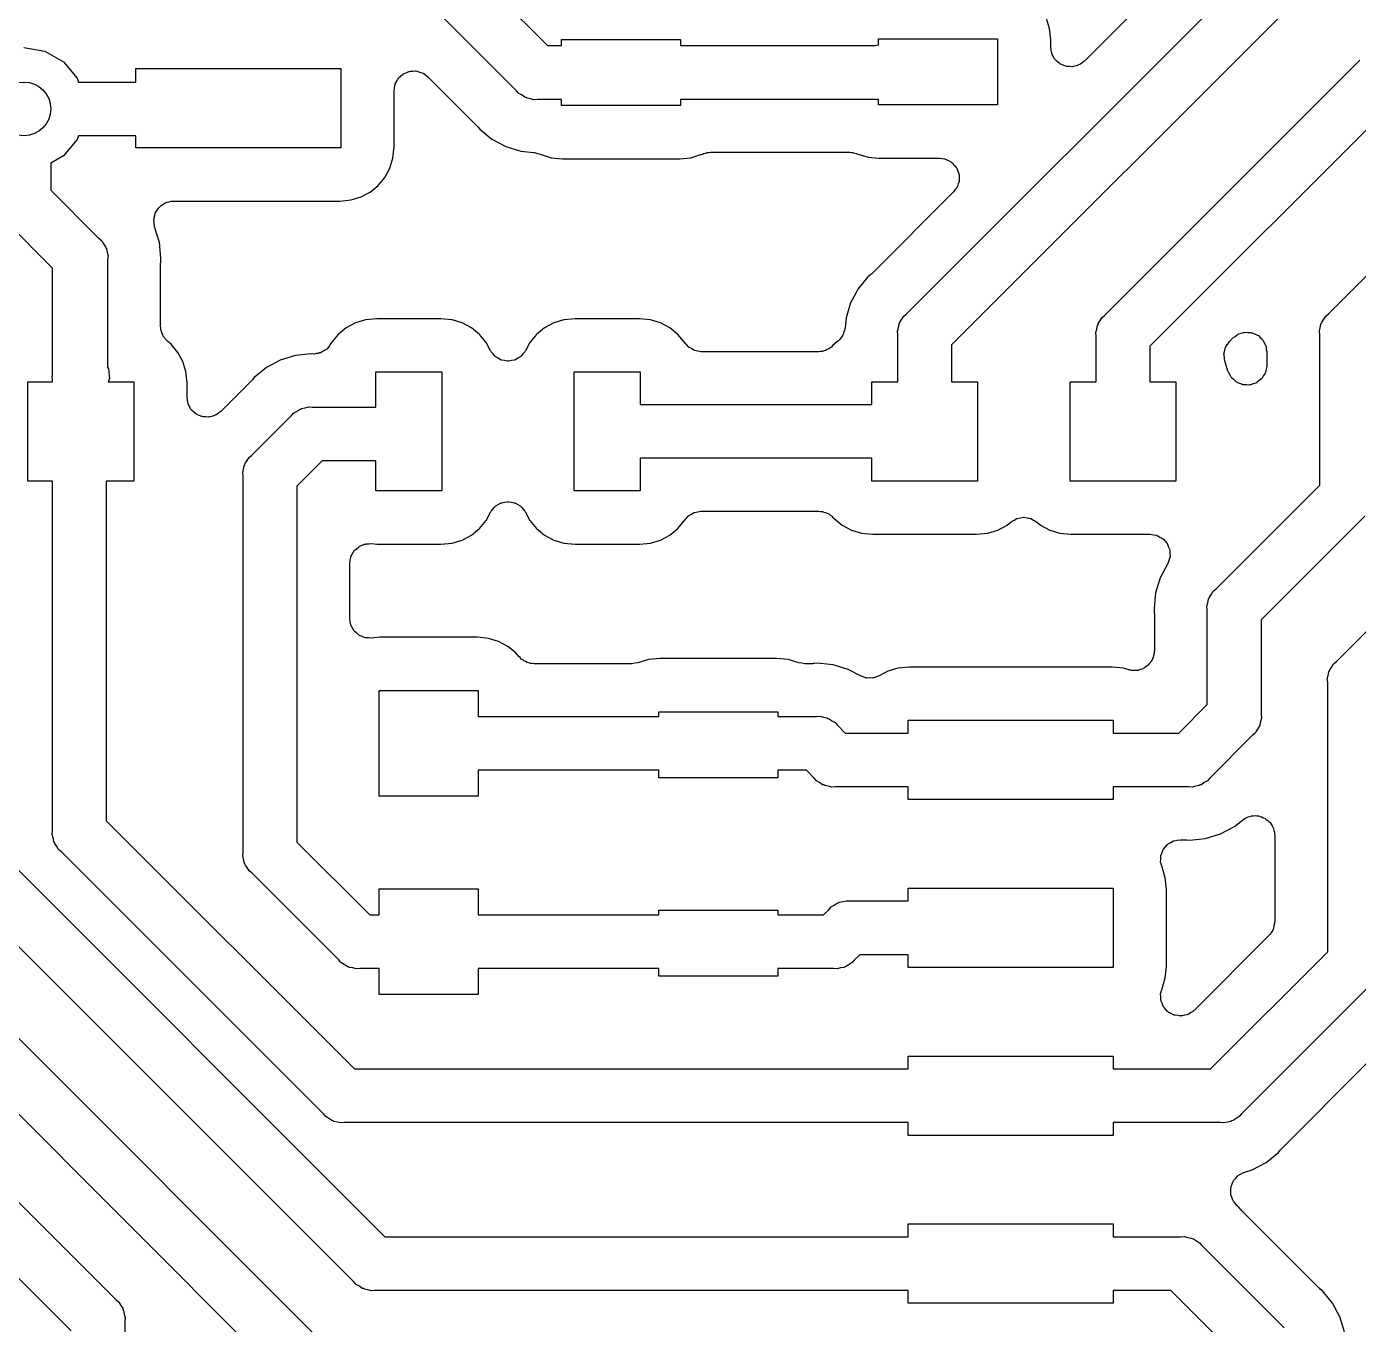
# Model space of a CAD drawing. Extents: x 91 to 190.2, y -113.9 to -59.9.
# Drawn here: x 156.93 to 167, y -91.89 to -82.08 of the extents above; entities that cross this region are included whole.
import ezdxf

# ---------------------------------------------------------------- set-up
doc = ezdxf.new("R2010")
doc.units = 0
doc.header["$MEASUREMENT"] = 0
doc.layers.add('BLACK', color=7, linetype='CONTINUOUS')

msp = doc.modelspace()

# ---------------------------------------------------------------- linework, layer by layer
at = {"layer": 'BLACK', "linetype": 'CONTINUOUS'}
for p, q in [((166.357, -80.9096), (164.929, -82.3382)), ((163.583, -84.25), (166.66, -81.1726)), ((159.935, -81.2876), (160.869, -82.2218)), ((166.894, -81.5132), (163.923, -84.4842)), ((160.635, -82.5624), (159.701, -81.6282)), ((164.664, -82.0916), (164.641, -82.0162)), ((164.673, -82.1774), (164.664, -82.0916)), ((156.91, -82.2357), (157.069, -82.2637)), ((160.869, -82.2218), (160.975, -82.2218)), ((160.975, -82.2218), (160.975, -82.175)), ((160.975, -82.175), (161.875, -82.175)), ((161.875, -82.175), (161.875, -82.2218)), ((161.875, -82.2218), (163.345, -82.2218)), ((163.345, -82.2218), (163.37, -82.215)), ((163.37, -82.215), (163.37, -82.17)), ((163.37, -82.17), (164.27, -82.17)), ((164.27, -82.17), (164.27, -82.67)), ((164.673, -82.2322), (164.673, -82.1774)), ((164.676, -82.2515), (164.673, -82.2322)), ((164.678, -82.271), (164.676, -82.2515)), ((157.069, -82.2637), (157.208, -82.3444)), ((157.208, -82.3444), (157.312, -82.4679)), ((164.681, -82.277), (164.678, -82.271)), ((164.682, -82.2835), (164.681, -82.277)), ((164.692, -82.3004), (164.682, -82.2835)), ((164.7, -82.3182), (164.692, -82.3004)), ((164.704, -82.3229), (164.7, -82.3182)), ((164.708, -82.3286), (164.704, -82.3229)), ((164.723, -82.3412), (164.708, -82.3286)), ((164.737, -82.355), (164.723, -82.3412)), ((164.743, -82.3578), (164.737, -82.355)), ((164.748, -82.3621), (164.743, -82.3578)), ((164.913, -82.3495), (164.898, -82.3621)), ((164.929, -82.3382), (164.913, -82.3495)), ((165.083, -84.26), (167.01, -82.3326)), ((157.755, -82.4968), (157.755, -82.395)), ((157.755, -82.395), (159.305, -82.395)), ((159.305, -82.395), (159.305, -82.995)), ((159.743, -82.4664), (159.758, -82.4538)), ((159.758, -82.4538), (159.772, -82.44)), ((159.772, -82.44), (159.778, -82.4372)), ((159.778, -82.4372), (159.783, -82.4329)), ((159.783, -82.4329), (159.801, -82.4262)), ((159.801, -82.4262), (159.819, -82.418)), ((159.819, -82.418), (159.825, -82.4174)), ((159.825, -82.4174), (159.832, -82.4151)), ((159.832, -82.4151), (159.851, -82.4151)), ((159.851, -82.4151), (159.871, -82.4134)), ((159.871, -82.4134), (159.877, -82.4151)), ((159.877, -82.4151), (159.884, -82.4151)), ((159.884, -82.4151), (159.902, -82.4218)), ((159.902, -82.4218), (159.921, -82.4269)), ((159.921, -82.4269), (159.926, -82.4307)), ((159.926, -82.4307), (159.933, -82.4329)), ((159.933, -82.4329), (159.948, -82.4455)), ((159.948, -82.4455), (159.964, -82.4568)), ((159.964, -82.4568), (160.332, -82.8254)), ((164.766, -82.3688), (164.748, -82.3621)), ((164.784, -82.377), (164.766, -82.3688)), ((164.79, -82.3776), (164.784, -82.377)), ((164.797, -82.3799), (164.79, -82.3776)), ((164.816, -82.3799), (164.797, -82.3799)), ((164.836, -82.3816), (164.816, -82.3799)), ((164.842, -82.3799), (164.836, -82.3816)), ((164.849, -82.3799), (164.842, -82.3799)), ((164.867, -82.3732), (164.849, -82.3799)), ((164.886, -82.3681), (164.867, -82.3732)), ((164.891, -82.3643), (164.886, -82.3681)), ((164.898, -82.3621), (164.891, -82.3643)), ((157.312, -82.4679), (157.323, -82.4968)), ((157.323, -82.4968), (157.755, -82.4968)), ((159.708, -82.5628), (159.711, -82.5435)), ((159.711, -82.5435), (159.713, -82.524)), ((159.713, -82.524), (159.716, -82.518)), ((159.716, -82.518), (159.717, -82.5115)), ((159.717, -82.5115), (159.727, -82.4946)), ((159.727, -82.4946), (159.735, -82.4768)), ((159.735, -82.4768), (159.739, -82.4721)), ((159.739, -82.4721), (159.743, -82.4664)), ((159.708, -82.9876), (159.708, -82.5628)), ((160.652, -82.5831), (160.635, -82.5624)), ((160.676, -82.5965), (160.652, -82.5831)), ((160.698, -82.612), (160.676, -82.5965)), ((160.707, -82.6144), (160.698, -82.612)), ((160.714, -82.6189), (160.707, -82.6144)), ((160.741, -82.6236), (160.714, -82.6189)), ((160.767, -82.6305), (160.741, -82.6236)), ((160.794, -82.6282), (160.767, -82.6305)), ((160.975, -82.6282), (160.794, -82.6282)), ((160.975, -82.675), (160.975, -82.6282)), ((163.37, -82.6282), (161.875, -82.6282)), ((161.875, -82.6282), (161.875, -82.675)), ((163.37, -82.67), (163.37, -82.6282)), ((161.875, -82.675), (160.975, -82.675)), ((164.27, -82.67), (163.37, -82.67)), ((167.244, -82.6732), (165.423, -84.4942)), ((160.332, -82.8254), (160.337, -82.8314)), ((160.337, -82.8314), (160.342, -82.8363)), ((160.342, -82.8363), (160.356, -82.8536)), ((160.356, -82.8536), (160.448, -82.929)), ((157.312, -82.9321), (157.208, -83.0556)), ((157.323, -82.9032), (157.312, -82.9321)), ((157.755, -82.9032), (157.323, -82.9032)), ((157.755, -82.995), (157.755, -82.9032)), ((160.448, -82.929), (160.553, -82.985)), ((157.208, -83.0556), (157.113, -83.1106)), ((159.305, -82.995), (157.755, -82.995)), ((159.699, -83.0734), (159.708, -82.9876)), ((160.553, -82.985), (160.667, -83.0195)), ((160.667, -83.0195), (160.765, -83.0291)), ((160.765, -83.0291), (160.768, -83.03)), ((160.768, -83.03), (160.771, -83.0299)), ((160.771, -83.0299), (160.793, -83.037)), ((160.793, -83.037), (160.815, -83.0432)), ((160.815, -83.0432), (160.818, -83.0451)), ((160.818, -83.0451), (160.821, -83.0461)), ((160.821, -83.0461), (160.821, -83.0463)), ((160.821, -83.0463), (160.897, -83.0692)), ((161.953, -83.0692), (162.029, -83.0463)), ((162.029, -83.0463), (162.03, -83.0459)), ((162.03, -83.0459), (162.04, -83.0426)), ((162.04, -83.0426), (162.049, -83.0372)), ((162.049, -83.0372), (162.064, -83.0345)), ((162.064, -83.0345), (162.079, -83.0297)), ((162.079, -83.0297), (162.09, -83.0301)), ((162.09, -83.0301), (162.1, -83.0282)), ((162.1, -83.0282), (163.154, -83.0282)), ((163.154, -83.0282), (163.165, -83.0301)), ((163.165, -83.0301), (163.175, -83.0297)), ((163.175, -83.0297), (163.19, -83.0345)), ((163.19, -83.0345), (163.205, -83.0372)), ((163.205, -83.0372), (163.208, -83.0389)), ((163.208, -83.0389), (163.292, -83.0642)), ((163.292, -83.0642), (163.377, -83.0727)), ((157.113, -83.1106), (157.113, -83.3158)), ((159.639, -83.2183), (159.676, -83.1488)), ((159.676, -83.1488), (159.699, -83.0734)), ((160.897, -83.0692), (160.982, -83.0777)), ((160.982, -83.0777), (161.868, -83.0777)), ((161.868, -83.0777), (161.953, -83.0692)), ((163.377, -83.0727), (163.832, -83.0727)), ((163.832, -83.0727), (163.851, -83.0761)), ((163.851, -83.0761), (163.871, -83.0778)), ((163.871, -83.0778), (163.877, -83.0806)), ((163.877, -83.0806), (163.883, -83.0817)), ((163.883, -83.0817), (163.9, -83.0915)), ((163.9, -83.0915), (163.918, -83.0998)), ((163.918, -83.0998), (163.923, -83.1045)), ((163.923, -83.1045), (163.929, -83.1078)), ((163.929, -83.1078), (163.941, -83.1228)), ((163.941, -83.1228), (163.955, -83.1366)), ((163.955, -83.1366), (163.958, -83.1426)), ((163.958, -83.1426), (163.962, -83.1477)), ((163.962, -83.1477), (163.969, -83.1661)), ((159.589, -83.2792), (159.639, -83.2183)), ((163.969, -83.1661), (163.977, -83.1838)), ((163.98, -83.2487), (163.973, -83.2671)), ((163.977, -83.1838), (163.978, -83.1904)), ((163.978, -83.1904), (163.98, -83.1966)), ((163.98, -83.1966), (163.98, -83.2162)), ((163.98, -83.2162), (163.982, -83.2357)), ((163.982, -83.2357), (163.98, -83.2421)), ((163.98, -83.2421), (163.98, -83.2487)), ((157.113, -83.3158), (157.467, -83.67)), ((159.383, -83.3892), (159.459, -83.3663)), ((159.459, -83.3663), (159.528, -83.3292)), ((159.528, -83.3292), (159.589, -83.2792)), ((163.938, -83.3287), (163.32, -83.9473)), ((163.949, -83.3127), (163.938, -83.3287)), ((163.962, -83.2977), (163.949, -83.3127)), ((163.964, -83.2915), (163.962, -83.2977)), ((163.968, -83.2861), (163.964, -83.2915)), ((163.973, -83.2671), (163.968, -83.2861)), ((157.912, -83.4727), (157.923, -83.4595)), ((157.923, -83.4595), (157.932, -83.4451)), ((157.932, -83.4451), (157.939, -83.4397)), ((157.939, -83.4397), (157.945, -83.4328)), ((157.945, -83.4328), (157.96, -83.4242)), ((157.96, -83.4242), (157.974, -83.4139)), ((157.974, -83.4139), (157.982, -83.4112)), ((157.982, -83.4112), (157.99, -83.4067)), ((157.99, -83.4067), (158.007, -83.4037)), ((158.007, -83.4037), (158.023, -83.3987)), ((158.023, -83.3987), (158.033, -83.3992)), ((158.033, -83.3992), (158.041, -83.3977)), ((158.041, -83.3977), (159.298, -83.3977)), ((159.298, -83.3977), (159.383, -83.3892)), ((157.127, -83.9042), (156.773, -83.55)), ((157.892, -83.5395), (157.894, -83.5307)), ((157.894, -83.5565), (157.892, -83.5395)), ((157.894, -83.5216), (157.9, -83.5055)), ((157.894, -83.5307), (157.894, -83.5216)), ((157.894, -83.5737), (157.894, -83.5565)), ((157.9, -83.5055), (157.903, -83.4887)), ((157.903, -83.4887), (157.908, -83.4812)), ((157.908, -83.4812), (157.912, -83.4727)), ((157.897, -83.5822), (157.894, -83.5737)), ((157.898, -83.5912), (157.897, -83.5822)), ((157.934, -83.7117), (157.898, -83.5912)), ((166.773, -84.25), (167.39, -83.6326)), ((157.467, -83.67), (157.488, -83.6874)), ((157.488, -83.6874), (157.49, -83.6905)), ((157.49, -83.6905), (157.498, -83.6974)), ((157.498, -83.6974), (157.512, -83.7207)), ((157.512, -83.7207), (157.527, -83.7428)), ((157.527, -83.7428), (157.529, -83.7516)), ((157.529, -83.7516), (157.534, -83.7594)), ((157.534, -83.7594), (157.539, -83.786)), ((157.946, -83.83), (157.934, -83.7117)), ((157.539, -83.786), (157.546, -83.812)), ((157.546, -83.812), (157.543, -83.8389)), ((157.543, -83.8389), (157.543, -84.6535)), ((157.943, -83.867), (157.944, -83.8597)), ((157.943, -84.3434), (157.943, -83.867)), ((157.944, -83.8523), (157.946, -83.83)), ((157.944, -83.8597), (157.944, -83.8523)), ((157.127, -84.7133), (157.127, -83.9042)), ((163.309, -83.9572), (163.291, -83.9714)), ((163.314, -83.9516), (163.309, -83.9572)), ((163.32, -83.9473), (163.314, -83.9516)), ((163.216, -84.0633), (163.2, -84.093)), ((163.291, -83.9714), (163.216, -84.0633)), ((163.16, -84.168), (163.126, -84.2817)), ((163.2, -84.093), (163.16, -84.168)), ((163.548, -84.2907), (163.562, -84.2674)), ((163.562, -84.2674), (163.583, -84.25)), ((165.062, -84.2774), (165.083, -84.26)), ((166.738, -84.2907), (166.752, -84.2674)), ((166.752, -84.2674), (166.773, -84.25)), ((157.946, -84.3571), (157.943, -84.3434)), ((157.946, -84.371), (157.946, -84.3571)), ((157.95, -84.3825), (157.946, -84.371)), ((159.347, -84.3558), (159.286, -84.4058)), ((159.416, -84.3187), (159.347, -84.3558)), ((159.492, -84.2958), (159.416, -84.3187)), ((159.577, -84.2873), (159.492, -84.2958)), ((160.063, -84.2873), (159.577, -84.2873)), ((160.148, -84.2958), (160.063, -84.2873)), ((160.224, -84.3187), (160.148, -84.2958)), ((160.293, -84.3558), (160.224, -84.3187)), ((160.354, -84.4058), (160.293, -84.3558)), ((160.847, -84.3558), (160.786, -84.4058)), ((160.916, -84.3187), (160.847, -84.3558)), ((160.992, -84.2958), (160.916, -84.3187)), ((161.077, -84.2873), (160.992, -84.2958)), ((161.563, -84.2873), (161.077, -84.2873)), ((161.648, -84.2958), (161.563, -84.2873)), ((161.724, -84.3187), (161.648, -84.2958)), ((161.793, -84.3558), (161.724, -84.3187)), ((161.854, -84.4058), (161.793, -84.3558)), ((163.116, -84.3693), (163.109, -84.3876)), ((163.118, -84.3563), (163.116, -84.3627)), ((163.116, -84.3627), (163.116, -84.3693)), ((163.126, -84.2817), (163.118, -84.3563)), ((163.514, -84.382), (163.521, -84.356)), ((163.521, -84.356), (163.526, -84.3294)), ((163.526, -84.3294), (163.531, -84.3216)), ((163.531, -84.3216), (163.533, -84.3128)), ((163.533, -84.3128), (163.548, -84.2907)), ((165.014, -84.392), (165.021, -84.366)), ((165.021, -84.366), (165.026, -84.3394)), ((165.026, -84.3394), (165.031, -84.3316)), ((165.031, -84.3316), (165.033, -84.3228)), ((165.033, -84.3228), (165.048, -84.3007)), ((165.048, -84.3007), (165.062, -84.2774)), ((166.704, -84.382), (166.711, -84.356)), ((166.711, -84.356), (166.716, -84.3294)), ((166.716, -84.3294), (166.721, -84.3216)), ((166.721, -84.3216), (166.723, -84.3128)), ((166.723, -84.3128), (166.738, -84.2907)), ((157.952, -84.3947), (157.95, -84.3825)), ((157.959, -84.4067), (157.952, -84.3947)), ((157.964, -84.4198), (157.959, -84.4067)), ((157.972, -84.4291), (157.964, -84.4198)), ((157.978, -84.4398), (157.972, -84.4291)), ((157.989, -84.4487), (157.978, -84.4398)), ((157.998, -84.4593), (157.989, -84.4487)), ((158.024, -84.4808), (157.998, -84.4593)), ((159.236, -84.4667), (159.231, -84.4757)), ((159.286, -84.4058), (159.236, -84.4667)), ((160.404, -84.4667), (160.354, -84.4058)), ((160.438, -84.5294), (160.404, -84.4667)), ((160.736, -84.4667), (160.702, -84.5294)), ((160.786, -84.4058), (160.736, -84.4667)), ((161.914, -84.4781), (161.854, -84.4058)), ((163.064, -84.4576), (163.036, -84.4808)), ((163.068, -84.4526), (163.064, -84.4576)), ((163.074, -84.4488), (163.068, -84.4526)), ((163.085, -84.4329), (163.074, -84.4488)), ((163.098, -84.418), (163.085, -84.4329)), ((163.1, -84.4119), (163.098, -84.418)), ((163.104, -84.4065), (163.1, -84.4119)), ((163.109, -84.3876), (163.104, -84.4065)), ((163.517, -84.4089), (163.514, -84.382)), ((163.517, -84.765), (163.517, -84.4089)), ((165.017, -84.4189), (165.014, -84.392)), ((165.017, -84.765), (165.017, -84.4189)), ((166.011, -84.4793), (166.024, -84.4595)), ((166.024, -84.4595), (166.026, -84.458)), ((166.026, -84.458), (166.027, -84.4559)), ((166.027, -84.4559), (166.051, -84.4323)), ((166.051, -84.4323), (166.067, -84.4211)), ((166.067, -84.4211), (166.082, -84.4085)), ((166.082, -84.4085), (166.088, -84.4062)), ((166.088, -84.4062), (166.093, -84.4024)), ((166.093, -84.4024), (166.112, -84.3974)), ((166.112, -84.3974), (166.131, -84.3907)), ((166.131, -84.3907), (166.137, -84.3907)), ((166.137, -84.3907), (166.144, -84.389)), ((166.144, -84.389), (166.163, -84.3907)), ((166.163, -84.3907), (166.183, -84.3907)), ((166.183, -84.3907), (166.189, -84.3929)), ((166.189, -84.3929), (166.196, -84.3935)), ((166.196, -84.3935), (166.213, -84.4018)), ((166.213, -84.4018), (166.232, -84.4085)), ((166.232, -84.4085), (166.237, -84.4127)), ((166.237, -84.4127), (166.243, -84.4155)), ((166.243, -84.4155), (166.257, -84.4294)), ((166.257, -84.4294), (166.272, -84.442)), ((166.272, -84.442), (166.275, -84.4477)), ((166.275, -84.4477), (166.28, -84.4523)), ((166.28, -84.4523), (166.288, -84.4701)), ((166.288, -84.4701), (166.298, -84.4871)), ((166.707, -84.4089), (166.704, -84.382)), ((166.707, -85.5458), (166.707, -84.4089)), ((158.074, -84.5417), (158.024, -84.4808)), ((158.111, -84.6112), (158.074, -84.5417)), ((158.962, -84.5655), (158.848, -84.6)), ((159.08, -84.5539), (158.962, -84.5655)), ((159.084, -84.5543), (159.08, -84.5539)), ((159.094, -84.5535), (159.084, -84.5543)), ((159.104, -84.5549), (159.094, -84.5535)), ((159.12, -84.5515), (159.104, -84.5549)), ((159.136, -84.5503), (159.12, -84.5515)), ((159.145, -84.5462), (159.136, -84.5503)), ((159.155, -84.5442), (159.145, -84.5462)), ((159.168, -84.5356), (159.155, -84.5442)), ((159.183, -84.5288), (159.168, -84.5356)), ((159.19, -84.5219), (159.183, -84.5288)), ((159.199, -84.5167), (159.19, -84.5219)), ((159.209, -84.5038), (159.199, -84.5167)), ((159.221, -84.4924), (159.209, -84.5038)), ((159.225, -84.4835), (159.221, -84.4924)), ((159.231, -84.4757), (159.225, -84.4835)), ((160.441, -84.5333), (160.438, -84.5294)), ((160.443, -84.5379), (160.441, -84.5333)), ((160.457, -84.5537), (160.443, -84.5379)), ((160.47, -84.5704), (160.457, -84.5537)), ((160.474, -84.573), (160.47, -84.5704)), ((160.477, -84.5767), (160.474, -84.573)), ((160.666, -84.573), (160.663, -84.5767)), ((160.67, -84.5704), (160.666, -84.573)), ((160.683, -84.5537), (160.67, -84.5704)), ((160.697, -84.5379), (160.683, -84.5537)), ((160.699, -84.5333), (160.697, -84.5379)), ((160.702, -84.5294), (160.699, -84.5333)), ((161.919, -84.4831), (161.914, -84.4781)), ((161.931, -84.4985), (161.919, -84.4831)), ((161.934, -84.4998), (161.931, -84.4985)), ((161.935, -84.5017), (161.934, -84.4998)), ((161.956, -84.5135), (161.935, -84.5017)), ((161.976, -84.526), (161.956, -84.5135)), ((161.978, -84.5265), (161.976, -84.526)), ((161.98, -84.5278), (161.978, -84.5265)), ((162.004, -84.5319), (161.98, -84.5278)), ((162.027, -84.5367), (162.004, -84.5319)), ((162.029, -84.5364), (162.027, -84.5367)), ((162.032, -84.5368), (162.029, -84.5364)), ((162.919, -84.5368), (162.032, -84.5368)), ((162.933, -84.5344), (162.919, -84.5368)), ((162.947, -84.5342), (162.933, -84.5344)), ((162.958, -84.5299), (162.947, -84.5342)), ((162.97, -84.5278), (162.958, -84.5299)), ((162.982, -84.5208), (162.97, -84.5278)), ((162.995, -84.5159), (162.982, -84.5208)), ((163.005, -84.5079), (162.995, -84.5159)), ((163.015, -84.5017), (163.005, -84.5079)), ((163.024, -84.491), (163.015, -84.5017)), ((163.035, -84.482), (163.024, -84.491)), ((163.036, -84.4808), (163.035, -84.482)), ((163.923, -84.4842), (163.923, -84.765)), ((165.423, -84.4942), (165.423, -84.765)), ((165.983, -84.5538), (165.984, -84.5514)), ((165.986, -84.5773), (165.983, -84.5538)), ((165.984, -84.5489), (165.99, -84.5261)), ((165.984, -84.5514), (165.984, -84.5489)), ((165.99, -84.5261), (165.995, -84.5031)), ((165.995, -84.5031), (165.997, -84.501)), ((165.997, -84.4986), (166.011, -84.4793)), ((165.997, -84.501), (165.997, -84.4986)), ((166.298, -84.4871), (166.299, -84.4936)), ((166.299, -84.4936), (166.302, -84.4996)), ((166.302, -84.4996), (166.303, -84.5191)), ((166.303, -84.5191), (166.307, -84.5384)), ((166.307, -84.5384), (166.307, -84.6399)), ((157.543, -84.6535), (157.549, -84.6666)), ((157.549, -84.6666), (157.556, -84.738)), ((158.134, -84.6866), (158.111, -84.6112)), ((158.743, -84.656), (158.651, -84.7314)), ((158.848, -84.6), (158.743, -84.656)), ((160.496, -84.5867), (160.477, -84.5767)), ((160.514, -84.5979), (160.496, -84.5867)), ((160.519, -84.5989), (160.514, -84.5979)), ((160.523, -84.6012), (160.519, -84.5989)), ((160.544, -84.6042), (160.523, -84.6012)), ((160.565, -84.6086), (160.544, -84.6042)), ((160.57, -84.6079), (160.565, -84.6086)), ((160.575, -84.6086), (160.57, -84.6079)), ((160.596, -84.6042), (160.575, -84.6086)), ((160.617, -84.6012), (160.596, -84.6042)), ((160.621, -84.5989), (160.617, -84.6012)), ((160.626, -84.5979), (160.621, -84.5989)), ((160.644, -84.5867), (160.626, -84.5979)), ((160.663, -84.5767), (160.644, -84.5867)), ((165.988, -84.6008), (165.986, -84.5773)), ((165.989, -84.6031), (165.988, -84.6008)), ((165.99, -84.6056), (165.989, -84.6031)), ((166.013, -84.6834), (165.99, -84.6056)), ((166.302, -84.6695), (166.298, -84.6912)), ((166.307, -84.6481), (166.302, -84.6695)), ((166.307, -84.6399), (166.306, -84.644)), ((166.306, -84.644), (166.307, -84.6481)), ((156.94, -85.515), (156.94, -84.765)), ((156.94, -84.765), (157.127, -84.765)), ((157.124, -84.722), (157.127, -84.7133)), ((157.127, -84.7489), (157.124, -84.722)), ((157.127, -84.765), (157.127, -84.7489)), ((157.556, -84.738), (157.548, -84.765)), ((157.548, -84.765), (157.74, -84.765)), ((157.74, -84.765), (157.74, -85.515)), ((158.143, -84.7724), (158.134, -84.6866)), ((158.143, -84.8822), (158.143, -84.7724)), ((158.627, -84.7596), (158.399, -84.9882)), ((158.632, -84.7536), (158.627, -84.7596)), ((158.637, -84.7487), (158.632, -84.7536)), ((158.651, -84.7314), (158.637, -84.7487)), ((159.57, -84.9568), (159.57, -84.69)), ((159.57, -84.69), (160.07, -84.69)), ((160.07, -84.69), (160.07, -85.59)), ((161.07, -85.59), (161.07, -84.69)), ((161.07, -84.69), (161.57, -84.69)), ((161.57, -84.69), (161.57, -84.9368)), ((163.32, -84.9368), (163.32, -84.765)), ((163.32, -84.765), (163.517, -84.765)), ((163.923, -84.765), (164.12, -84.765)), ((164.12, -84.765), (164.12, -85.515)), ((164.82, -85.515), (164.82, -84.765)), ((164.82, -84.765), (165.017, -84.765)), ((165.423, -84.765), (165.62, -84.765)), ((165.62, -84.765), (165.62, -85.515)), ((166.015, -84.6871), (166.013, -84.6834)), ((166.016, -84.6912), (166.015, -84.6871)), ((166.027, -84.7103), (166.016, -84.6912)), ((166.037, -84.7299), (166.027, -84.7103)), ((166.04, -84.7327), (166.037, -84.7299)), ((166.042, -84.7363), (166.04, -84.7327)), ((166.059, -84.7505), (166.042, -84.7363)), ((166.075, -84.7655), (166.059, -84.7505)), ((166.079, -84.7671), (166.075, -84.7655)), ((166.082, -84.7698), (166.079, -84.7671)), ((166.102, -84.7773), (166.082, -84.7698)), ((166.225, -84.7737), (166.204, -84.7801)), ((166.228, -84.7712), (166.225, -84.7737)), ((166.232, -84.7698), (166.228, -84.7712)), ((166.249, -84.7557), (166.232, -84.7698)), ((166.266, -84.7424), (166.249, -84.7557)), ((166.269, -84.739), (166.266, -84.7424)), ((166.272, -84.7363), (166.269, -84.739)), ((166.283, -84.7172), (166.272, -84.7363)), ((166.295, -84.6988), (166.283, -84.7172)), ((166.296, -84.6948), (166.295, -84.6988)), ((166.298, -84.6912), (166.296, -84.6948)), ((166.123, -84.786), (166.102, -84.7773)), ((166.127, -84.7862), (166.123, -84.786)), ((166.131, -84.7876), (166.127, -84.7862)), ((166.153, -84.7876), (166.131, -84.7876)), ((166.175, -84.7888), (166.153, -84.7876)), ((166.179, -84.7876), (166.175, -84.7888)), ((166.183, -84.7876), (166.179, -84.7876)), ((166.204, -84.7801), (166.183, -84.7876)), ((158.146, -84.9015), (158.143, -84.8822)), ((158.148, -84.921), (158.146, -84.9015)), ((158.151, -84.927), (158.148, -84.921)), ((158.152, -84.9335), (158.151, -84.927)), ((158.162, -84.9504), (158.152, -84.9335)), ((158.17, -84.9682), (158.162, -84.9504)), ((158.174, -84.9729), (158.17, -84.9682)), ((158.178, -84.9786), (158.174, -84.9729)), ((158.971, -84.9885), (158.993, -84.973)), ((158.993, -84.973), (159.002, -84.9706)), ((159.002, -84.9706), (159.009, -84.9661)), ((159.009, -84.9661), (159.036, -84.9614)), ((159.036, -84.9614), (159.062, -84.9545)), ((159.062, -84.9545), (159.089, -84.9568)), ((159.089, -84.9568), (159.57, -84.9568)), ((161.57, -84.9368), (163.32, -84.9368)), ((158.193, -84.9912), (158.178, -84.9786)), ((158.207, -85.005), (158.193, -84.9912)), ((158.213, -85.0078), (158.207, -85.005)), ((158.218, -85.0121), (158.213, -85.0078)), ((158.236, -85.0188), (158.218, -85.0121)), ((158.254, -85.027), (158.236, -85.0188)), ((158.26, -85.0276), (158.254, -85.027)), ((158.267, -85.0299), (158.26, -85.0276)), ((158.286, -85.0299), (158.267, -85.0299)), ((158.306, -85.0316), (158.286, -85.0299)), ((158.312, -85.0299), (158.306, -85.0316)), ((158.319, -85.0299), (158.312, -85.0299)), ((158.337, -85.0232), (158.319, -85.0299)), ((158.356, -85.0181), (158.337, -85.0232)), ((158.361, -85.0143), (158.356, -85.0181)), ((158.368, -85.0121), (158.361, -85.0143)), ((158.383, -84.9995), (158.368, -85.0121)), ((158.399, -84.9882), (158.383, -84.9995)), ((158.633, -85.32), (158.93, -85.0226)), ((158.93, -85.0226), (158.947, -85.0019)), ((158.947, -85.0019), (158.971, -84.9885)), ((158.583, -85.3828), (158.598, -85.3607)), ((158.598, -85.3607), (158.612, -85.3374)), ((158.612, -85.3374), (158.633, -85.32)), ((159.164, -85.3632), (158.973, -85.5542)), ((159.57, -85.3632), (159.164, -85.3632)), ((159.57, -85.59), (159.57, -85.3632)), ((163.32, -85.3432), (161.57, -85.3432)), ((161.57, -85.3432), (161.57, -85.59)), ((163.32, -85.515), (163.32, -85.3432)), ((158.564, -85.452), (158.571, -85.426)), ((158.567, -85.4789), (158.564, -85.452)), ((158.567, -88.3211), (158.567, -85.4789)), ((158.571, -85.426), (158.576, -85.3994)), ((158.576, -85.3994), (158.581, -85.3916)), ((158.581, -85.3916), (158.583, -85.3828)), ((157.127, -85.515), (156.94, -85.515)), ((157.127, -88.1611), (157.127, -85.515)), ((157.74, -85.515), (157.533, -85.515)), ((157.533, -85.515), (157.533, -88.0858)), ((158.973, -85.5542), (158.973, -88.2458)), ((164.12, -85.515), (163.32, -85.515)), ((165.62, -85.515), (164.82, -85.515)), ((165.923, -86.33), (166.707, -85.5458)), ((160.07, -85.59), (159.57, -85.59)), ((160.496, -85.6933), (160.514, -85.6821)), ((160.514, -85.6821), (160.519, -85.6811)), ((160.519, -85.6811), (160.523, -85.6788)), ((160.523, -85.6788), (160.544, -85.6758)), ((160.544, -85.6758), (160.565, -85.6714)), ((160.565, -85.6714), (160.57, -85.6721)), ((160.57, -85.6721), (160.575, -85.6714)), ((160.575, -85.6714), (160.596, -85.6758)), ((160.596, -85.6758), (160.617, -85.6788)), ((160.617, -85.6788), (160.621, -85.6811)), ((160.621, -85.6811), (160.626, -85.6821)), ((160.626, -85.6821), (160.644, -85.6933)), ((161.57, -85.59), (161.07, -85.59)), ((166.833, -86.88), (168.067, -85.6458)), ((160.404, -85.8133), (160.438, -85.7506)), ((160.438, -85.7506), (160.441, -85.7467)), ((160.441, -85.7467), (160.443, -85.7421)), ((160.443, -85.7421), (160.457, -85.7263)), ((160.457, -85.7263), (160.47, -85.7096)), ((160.47, -85.7096), (160.474, -85.707)), ((160.474, -85.707), (160.477, -85.7033)), ((160.477, -85.7033), (160.496, -85.6933)), ((160.644, -85.6933), (160.663, -85.7033)), ((160.663, -85.7033), (160.666, -85.707)), ((160.666, -85.707), (160.67, -85.7096)), ((160.67, -85.7096), (160.683, -85.7263)), ((160.683, -85.7263), (160.697, -85.7421)), ((160.697, -85.7421), (160.699, -85.7467)), ((160.699, -85.7467), (160.702, -85.7506)), ((160.702, -85.7506), (160.736, -85.8133)), ((161.919, -85.7969), (161.931, -85.7815)), ((161.931, -85.7815), (161.934, -85.7802)), ((161.934, -85.7802), (161.935, -85.7783)), ((161.935, -85.7783), (161.956, -85.7665)), ((161.956, -85.7665), (161.976, -85.754)), ((161.976, -85.754), (161.978, -85.7535)), ((161.978, -85.7535), (161.98, -85.7522)), ((161.98, -85.7522), (162.004, -85.7481)), ((162.004, -85.7481), (162.027, -85.7433)), ((162.027, -85.7433), (162.029, -85.7436)), ((162.029, -85.7436), (162.032, -85.7432)), ((162.032, -85.7432), (162.919, -85.7432)), ((162.919, -85.7432), (162.933, -85.7456)), ((162.933, -85.7456), (162.947, -85.7458)), ((162.947, -85.7458), (162.958, -85.7501)), ((162.958, -85.7501), (162.97, -85.7522)), ((162.97, -85.7522), (162.982, -85.7592)), ((162.982, -85.7592), (162.995, -85.7641)), ((162.995, -85.7641), (163.005, -85.7721)), ((163.005, -85.7721), (163.015, -85.7783)), ((163.015, -85.7783), (163.024, -85.789)), ((167.047, -85.78), (166.263, -86.5642)), ((160.293, -85.9242), (160.354, -85.8742)), ((160.354, -85.8742), (160.404, -85.8133)), ((160.736, -85.8133), (160.786, -85.8742)), ((160.786, -85.8742), (160.847, -85.9242)), ((161.793, -85.9242), (161.854, -85.8742)), ((161.854, -85.8742), (161.914, -85.8019)), ((161.914, -85.8019), (161.919, -85.7969)), ((163.024, -85.789), (163.035, -85.798)), ((163.035, -85.798), (163.036, -85.7992)), ((163.036, -85.7992), (163.097, -85.8492)), ((163.097, -85.8492), (163.166, -85.8863)), ((164.274, -85.8863), (164.343, -85.8492)), ((164.343, -85.8492), (164.375, -85.8233)), ((164.375, -85.8233), (164.396, -85.8113)), ((164.396, -85.8113), (164.417, -85.7989)), ((164.417, -85.7989), (164.419, -85.7986)), ((164.419, -85.7986), (164.42, -85.7978)), ((164.42, -85.7978), (164.444, -85.7938)), ((164.444, -85.7938), (164.468, -85.7893)), ((164.468, -85.7893), (164.47, -85.7895)), ((164.47, -85.7895), (164.472, -85.7893)), ((164.472, -85.7893), (164.496, -85.7938)), ((164.496, -85.7938), (164.52, -85.7978)), ((164.52, -85.7978), (164.521, -85.7986)), ((164.521, -85.7986), (164.523, -85.7989)), ((164.523, -85.7989), (164.544, -85.8113)), ((164.544, -85.8113), (164.565, -85.8233)), ((164.565, -85.8233), (164.597, -85.8492)), ((164.597, -85.8492), (164.666, -85.8863)), ((160.063, -85.9927), (160.148, -85.9842)), ((160.148, -85.9842), (160.224, -85.9613)), ((160.224, -85.9613), (160.293, -85.9242)), ((160.847, -85.9242), (160.916, -85.9613)), ((160.916, -85.9613), (160.992, -85.9842)), ((160.992, -85.9842), (161.077, -85.9927)), ((161.563, -85.9927), (161.648, -85.9842)), ((161.648, -85.9842), (161.724, -85.9613)), ((161.724, -85.9613), (161.793, -85.9242)), ((163.166, -85.8863), (163.242, -85.9092)), ((163.242, -85.9092), (163.327, -85.9177)), ((163.327, -85.9177), (164.113, -85.9177)), ((164.113, -85.9177), (164.198, -85.9092)), ((164.198, -85.9092), (164.274, -85.8863)), ((164.666, -85.8863), (164.742, -85.9092)), ((164.742, -85.9092), (164.827, -85.9177)), ((164.827, -85.9177), (165.426, -85.9177)), ((165.426, -85.9177), (165.45, -85.9218)), ((165.45, -85.9218), (165.473, -85.9251)), ((165.473, -85.9251), (165.475, -85.9263)), ((165.475, -85.9263), (165.478, -85.9267)), ((165.478, -85.9267), (165.498, -85.9385)), ((165.498, -85.9385), (165.519, -85.9497)), ((165.519, -85.9497), (165.521, -85.9515)), ((165.521, -85.9515), (165.523, -85.9528)), ((165.523, -85.9528), (165.538, -85.9708)), ((165.538, -85.9708), (165.554, -85.9885)), ((159.382, -86.0867), (159.392, -86.0691)), ((159.392, -86.0691), (159.401, -86.0507)), ((159.401, -86.0507), (159.405, -86.0466)), ((159.405, -86.0466), (159.408, -86.0416)), ((159.408, -86.0416), (159.424, -86.0285)), ((159.424, -86.0285), (159.439, -86.0142)), ((159.439, -86.0142), (159.444, -86.0119)), ((159.444, -86.0119), (159.448, -86.0081)), ((159.448, -86.0081), (159.467, -86.0012)), ((159.467, -86.0012), (159.486, -85.9927)), ((159.486, -85.9927), (159.492, -85.9923)), ((159.492, -85.9923), (159.497, -85.9903)), ((159.497, -85.9903), (159.518, -85.9903)), ((159.518, -85.9903), (159.538, -85.9888)), ((159.538, -85.9888), (159.577, -85.9927)), ((159.577, -85.9927), (160.063, -85.9927)), ((161.077, -85.9927), (161.563, -85.9927)), ((165.554, -85.9885), (165.555, -85.9908)), ((165.555, -85.9908), (165.556, -85.9927)), ((165.556, -85.9927), (165.564, -86.0148)), ((165.564, -86.0148), (165.573, -86.0368)), ((165.573, -86.0368), (165.573, -86.0393)), ((165.573, -86.0393), (165.574, -86.0416)), ((165.574, -86.0416), (165.574, -86.0652)), ((165.574, -86.0652), (165.575, -86.0889)), ((159.373, -86.1381), (159.377, -86.118)), ((159.373, -86.5544), (159.373, -86.1381)), ((159.377, -86.118), (159.379, -86.0977)), ((159.379, -86.0977), (159.381, -86.0924)), ((159.381, -86.0924), (159.382, -86.0867)), ((165.559, -86.1384), (165.5, -86.248)), ((165.566, -86.1159), (165.559, -86.1384)), ((165.574, -86.0937), (165.566, -86.1159)), ((165.575, -86.0889), (165.574, -86.0912)), ((165.574, -86.0912), (165.574, -86.0937)), ((165.5, -86.248), (165.466, -86.3617)), ((165.466, -86.3617), (165.454, -86.48)), ((165.873, -86.3928), (165.888, -86.3707)), ((165.888, -86.3707), (165.902, -86.3474)), ((165.902, -86.3474), (165.923, -86.33)), ((165.454, -86.48), (165.456, -86.5023)), ((165.854, -86.462), (165.861, -86.436)), ((165.857, -86.4889), (165.854, -86.462)), ((165.861, -86.436), (165.866, -86.4094)), ((165.866, -86.4094), (165.871, -86.4016)), ((165.871, -86.4016), (165.873, -86.3928)), ((159.377, -86.5745), (159.373, -86.5544)), ((159.379, -86.5948), (159.377, -86.5745)), ((165.456, -86.5023), (165.456, -86.5097)), ((165.456, -86.5097), (165.457, -86.517)), ((165.457, -86.517), (165.457, -86.7993)), ((165.857, -87.2058), (165.857, -86.4889)), ((166.263, -86.5642), (166.263, -87.2811)), ((159.381, -86.6), (159.379, -86.5948)), ((159.382, -86.6057), (159.381, -86.6)), ((159.392, -86.6234), (159.382, -86.6057)), ((159.401, -86.6418), (159.392, -86.6234)), ((159.405, -86.6458), (159.401, -86.6418)), ((159.408, -86.6508), (159.405, -86.6458)), ((159.424, -86.6639), (159.408, -86.6508)), ((159.439, -86.6782), (159.424, -86.6639)), ((159.444, -86.6806), (159.439, -86.6782)), ((159.448, -86.6843), (159.444, -86.6806)), ((159.467, -86.6913), (159.448, -86.6843)), ((159.486, -86.6997), (159.467, -86.6913)), ((159.492, -86.7002), (159.486, -86.6997)), ((159.497, -86.7021), (159.492, -86.7002)), ((159.518, -86.7021), (159.497, -86.7021)), ((159.538, -86.7037), (159.518, -86.7021)), ((159.602, -86.6973), (159.538, -86.7037)), ((160.338, -86.6973), (159.602, -86.6973)), ((160.423, -86.7058), (160.338, -86.6973)), ((160.499, -86.7287), (160.423, -86.7058)), ((160.568, -86.7658), (160.499, -86.7287)), ((160.629, -86.8158), (160.568, -86.7658)), ((160.651, -86.842), (160.629, -86.8158)), ((160.661, -86.851), (160.651, -86.842)), ((160.67, -86.8617), (160.661, -86.851)), ((160.681, -86.8679), (160.67, -86.8617)), ((160.69, -86.8759), (160.681, -86.8679)), ((160.703, -86.8808), (160.69, -86.8759)), ((160.715, -86.8878), (160.703, -86.8808)), ((160.727, -86.8899), (160.715, -86.8878)), ((160.739, -86.8942), (160.727, -86.8899)), ((161.551, -86.8903), (161.529, -86.893)), ((161.632, -86.8658), (161.551, -86.8903)), ((161.717, -86.8573), (161.632, -86.8658)), ((162.603, -86.8573), (161.717, -86.8573)), ((162.688, -86.8658), (162.603, -86.8573)), ((162.769, -86.8903), (162.688, -86.8658)), ((162.791, -86.893), (162.769, -86.8903)), ((165.43, -86.8809), (165.422, -86.8958)), ((165.441, -86.8671), (165.43, -86.8809)), ((165.443, -86.8585), (165.441, -86.8671)), ((165.448, -86.8506), (165.443, -86.8585)), ((165.451, -86.8337), (165.448, -86.8506)), ((165.456, -86.8173), (165.451, -86.8337)), ((165.457, -86.7993), (165.455, -86.8083)), ((165.455, -86.8083), (165.456, -86.8173)), ((166.812, -86.8974), (166.833, -86.88)), ((160.753, -86.8944), (160.739, -86.8942)), ((160.767, -86.8968), (160.753, -86.8944)), ((161.507, -86.8968), (160.767, -86.8968)), ((161.529, -86.893), (161.507, -86.8968)), ((162.813, -86.8968), (162.791, -86.893)), ((162.873, -86.8968), (162.813, -86.8968)), ((162.88, -86.8955), (162.873, -86.8968)), ((162.888, -86.8961), (162.88, -86.8955)), ((162.91, -86.8939), (162.888, -86.8961)), ((162.932, -86.8961), (162.91, -86.8939)), ((163.028, -86.9055), (162.932, -86.8961)), ((163.142, -86.94), (163.028, -86.9055)), ((163.234, -86.989), (163.142, -86.94)), ((163.254, -86.9956), (163.234, -86.989)), ((163.375, -86.989), (163.355, -86.9956)), ((163.441, -86.9537), (163.375, -86.989)), ((163.517, -86.9308), (163.441, -86.9537)), ((163.602, -86.9223), (163.517, -86.9308)), ((165.138, -86.9223), (163.602, -86.9223)), ((165.223, -86.9308), (165.138, -86.9223)), ((165.263, -86.9429), (165.223, -86.9308)), ((165.272, -86.944), (165.263, -86.9429)), ((165.281, -86.9471), (165.272, -86.944)), ((165.298, -86.9471), (165.281, -86.9471)), ((165.315, -86.9491), (165.298, -86.9471)), ((165.324, -86.9471), (165.315, -86.9491)), ((165.333, -86.9471), (165.324, -86.9471)), ((165.349, -86.9412), (165.333, -86.9471)), ((165.366, -86.9373), (165.349, -86.9412)), ((165.373, -86.9323), (165.366, -86.9373)), ((165.382, -86.9292), (165.373, -86.9323)), ((165.395, -86.9182), (165.382, -86.9292)), ((165.409, -86.9088), (165.395, -86.9182)), ((165.415, -86.9016), (165.409, -86.9088)), ((165.422, -86.8958), (165.415, -86.9016)), ((166.764, -87.012), (166.771, -86.986)), ((166.771, -86.986), (166.776, -86.9594)), ((166.776, -86.9594), (166.781, -86.9516)), ((166.781, -86.9516), (166.783, -86.9428)), ((166.783, -86.9428), (166.798, -86.9207)), ((166.798, -86.9207), (166.812, -86.8974)), ((163.273, -87.0035), (163.254, -86.9956)), ((163.278, -87.0037), (163.273, -87.0035)), ((163.283, -87.0052), (163.278, -87.0037)), ((163.304, -87.0045), (163.283, -87.0052)), ((163.326, -87.0052), (163.304, -87.0045)), ((163.33, -87.0037), (163.326, -87.0052)), ((163.335, -87.0035), (163.33, -87.0037)), ((163.355, -86.9956), (163.335, -87.0035)), ((166.767, -87.0389), (166.764, -87.012)), ((166.767, -89.0758), (166.767, -87.0389)), ((155.54, -87.1326), (159.639, -91.2318)), ((159.595, -87.9), (159.595, -87.1)), ((159.595, -87.1), (160.345, -87.1)), ((160.345, -87.1), (160.345, -87.2968)), ((161.71, -87.2968), (161.71, -87.26)), ((161.71, -87.26), (162.61, -87.26)), ((162.61, -87.26), (162.61, -87.2968)), ((165.641, -87.4218), (165.857, -87.2058)), ((166.263, -87.2811), (166.266, -87.308)), ((160.345, -87.2968), (161.71, -87.2968)), ((162.61, -87.2968), (162.901, -87.2968)), ((162.901, -87.2968), (162.928, -87.2945)), ((162.928, -87.2945), (162.954, -87.3014)), ((162.954, -87.3014), (162.981, -87.3061)), ((162.981, -87.3061), (162.988, -87.3106)), ((162.988, -87.3106), (162.997, -87.313)), ((162.997, -87.313), (163.019, -87.3285)), ((163.019, -87.3285), (163.043, -87.3419)), ((163.043, -87.3419), (163.06, -87.3626)), ((163.06, -87.3626), (163.119, -87.4218)), ((163.595, -87.4218), (163.595, -87.325)), ((163.595, -87.325), (165.145, -87.325)), ((165.145, -87.325), (165.145, -87.4218)), ((166.247, -87.3772), (166.232, -87.3993)), ((166.249, -87.3684), (166.247, -87.3772)), ((166.254, -87.3606), (166.249, -87.3684)), ((166.259, -87.334), (166.254, -87.3606)), ((166.266, -87.308), (166.259, -87.334)), ((159.405, -91.5724), (155.306, -87.4732)), ((163.119, -87.4218), (163.595, -87.4218)), ((165.145, -87.4218), (165.641, -87.4218)), ((166.197, -87.44), (165.875, -87.7624)), ((166.218, -87.4226), (166.197, -87.44)), ((166.232, -87.3993), (166.218, -87.4226)), ((161.71, -87.7032), (160.345, -87.7032)), ((160.345, -87.7032), (160.345, -87.9)), ((161.71, -87.76), (161.71, -87.7032)), ((162.61, -87.76), (161.71, -87.76)), ((162.826, -87.7032), (162.61, -87.7032)), ((162.61, -87.7032), (162.61, -87.76)), ((162.885, -87.7624), (162.826, -87.7032)), ((162.902, -87.7831), (162.885, -87.7624)), ((162.926, -87.7965), (162.902, -87.7831)), ((162.948, -87.812), (162.926, -87.7965)), ((165.834, -87.7965), (165.812, -87.812)), ((165.858, -87.7831), (165.834, -87.7965)), ((165.875, -87.7624), (165.858, -87.7831)), ((162.957, -87.8144), (162.948, -87.812)), ((162.964, -87.8189), (162.957, -87.8144)), ((162.991, -87.8236), (162.964, -87.8189)), ((163.017, -87.8305), (162.991, -87.8236)), ((163.044, -87.8282), (163.017, -87.8305)), ((163.595, -87.8282), (163.044, -87.8282)), ((163.595, -87.925), (163.595, -87.8282)), ((165.716, -87.8282), (165.145, -87.8282)), ((165.145, -87.8282), (165.145, -87.925)), ((165.743, -87.8305), (165.716, -87.8282)), ((165.769, -87.8236), (165.743, -87.8305)), ((165.796, -87.8189), (165.769, -87.8236)), ((165.803, -87.8144), (165.796, -87.8189)), ((165.812, -87.812), (165.803, -87.8144)), ((160.345, -87.9), (159.595, -87.9)), ((165.145, -87.925), (163.595, -87.925)), ((155.2, -88.0626), (159.285, -92.1474)), ((157.533, -88.0858), (159.409, -89.9618)), ((166.062, -88.129), (166.122, -88.0798)), ((166.122, -88.0798), (166.132, -88.0738)), ((166.132, -88.0738), (166.142, -88.0659)), ((166.142, -88.0659), (166.155, -88.0611)), ((166.155, -88.0611), (166.167, -88.0543)), ((166.167, -88.0543), (166.179, -88.0523)), ((166.179, -88.0523), (166.191, -88.048)), ((166.191, -88.048), (166.205, -88.048)), ((166.205, -88.048), (166.218, -88.0458)), ((166.218, -88.0458), (166.231, -88.048)), ((166.231, -88.048), (166.243, -88.048)), ((166.243, -88.048), (166.256, -88.0528)), ((166.256, -88.0528), (166.27, -88.0554)), ((166.27, -88.0554), (166.28, -88.0616)), ((166.28, -88.0616), (166.292, -88.0659)), ((166.292, -88.0659), (166.302, -88.0748)), ((166.302, -88.0748), (166.314, -88.0819)), ((166.314, -88.0819), (166.322, -88.0914)), ((166.322, -88.0914), (166.332, -88.0993)), ((166.332, -88.0993), (166.339, -88.1114)), ((157.124, -88.188), (157.127, -88.1611)), ((157.131, -88.214), (157.124, -88.188)), ((165.843, -88.2195), (165.957, -88.185)), ((165.957, -88.185), (166.062, -88.129)), ((166.339, -88.1114), (166.348, -88.1222)), ((166.348, -88.1222), (166.352, -88.1338)), ((166.352, -88.1338), (166.358, -88.1445)), ((166.358, -88.1445), (166.36, -88.1582)), ((166.36, -88.1582), (166.365, -88.1713)), ((166.365, -88.1713), (166.365, -88.1836)), ((166.365, -88.1836), (166.367, -88.1958)), ((166.367, -88.1958), (166.367, -88.848)), ((157.136, -88.2406), (157.131, -88.214)), ((157.141, -88.2484), (157.136, -88.2406)), ((157.143, -88.2572), (157.141, -88.2484)), ((157.158, -88.2793), (157.143, -88.2572)), ((157.172, -88.3026), (157.158, -88.2793)), ((158.973, -88.2458), (159.524, -88.7968)), ((165.524, -88.3013), (165.525, -88.299)), ((165.525, -88.299), (165.541, -88.2814)), ((165.541, -88.2814), (165.556, -88.2633)), ((165.556, -88.2633), (165.558, -88.262)), ((165.558, -88.262), (165.56, -88.2602)), ((165.56, -88.2602), (165.581, -88.2491)), ((165.581, -88.2491), (165.601, -88.2372)), ((165.601, -88.2372), (165.604, -88.2368)), ((165.604, -88.2368), (165.606, -88.2356)), ((165.606, -88.2356), (165.629, -88.2323)), ((165.629, -88.2323), (165.653, -88.2282)), ((165.653, -88.2282), (165.688, -88.2282)), ((165.688, -88.2282), (165.695, -88.2295)), ((165.695, -88.2295), (165.703, -88.2289)), ((165.703, -88.2289), (165.725, -88.2311)), ((165.725, -88.2311), (165.747, -88.2289)), ((165.747, -88.2289), (165.843, -88.2195)), ((157.193, -88.32), (157.172, -88.3026)), ((159.175, -90.3024), (157.193, -88.32)), ((158.564, -88.348), (158.567, -88.3211)), ((158.571, -88.374), (158.564, -88.348)), ((158.576, -88.4006), (158.571, -88.374)), ((158.581, -88.4084), (158.576, -88.4006)), ((165.504, -88.3994), (165.505, -88.3758)), ((165.505, -88.4018), (165.504, -88.3994)), ((165.505, -88.3522), (165.506, -88.3498)), ((165.505, -88.3758), (165.505, -88.3522)), ((165.506, -88.3473), (165.515, -88.3254)), ((165.506, -88.3498), (165.506, -88.3473)), ((165.515, -88.3254), (165.523, -88.3032)), ((165.523, -88.3032), (165.524, -88.3013)), ((159.051, -92.488), (154.966, -88.4032)), ((158.583, -88.4172), (158.581, -88.4084)), ((158.598, -88.4393), (158.583, -88.4172)), ((158.612, -88.4626), (158.598, -88.4393)), ((158.633, -88.48), (158.612, -88.4626)), ((159.29, -89.1374), (158.633, -88.48)), ((165.505, -88.4042), (165.505, -88.4018)), ((165.511, -88.4218), (165.505, -88.4042)), ((165.512, -88.427), (165.511, -88.4218)), ((165.539, -88.5166), (165.512, -88.427)), ((159.595, -88.7968), (159.595, -88.6)), ((159.595, -88.6), (160.345, -88.6)), ((160.345, -88.6), (160.345, -88.7968)), ((163.595, -88.6918), (163.595, -88.595)), ((163.595, -88.595), (165.145, -88.595)), ((165.145, -88.595), (165.145, -89.195)), ((165.548, -88.6024), (165.539, -88.5166)), ((165.548, -89.1876), (165.548, -88.6024)), ((163.067, -88.7056), (163.074, -88.7011)), ((163.074, -88.7011), (163.101, -88.6964)), ((163.101, -88.6964), (163.127, -88.6895)), ((163.127, -88.6895), (163.154, -88.6918)), ((163.154, -88.6918), (163.595, -88.6918)), ((159.524, -88.7968), (159.595, -88.7968)), ((160.345, -88.7968), (161.71, -88.7968)), ((161.71, -88.7968), (161.71, -88.76)), ((161.71, -88.76), (162.61, -88.76)), ((162.61, -88.76), (162.61, -88.7968)), ((162.61, -88.7968), (162.956, -88.7968)), ((162.956, -88.7968), (162.995, -88.7576)), ((162.995, -88.7576), (163.012, -88.7369)), ((163.012, -88.7369), (163.036, -88.7235)), ((163.036, -88.7235), (163.058, -88.708)), ((163.058, -88.708), (163.067, -88.7056)), ((166.358, -88.8993), (166.354, -88.905)), ((166.361, -88.88), (166.358, -88.8993)), ((166.366, -88.8611), (166.361, -88.88)), ((166.367, -88.848), (166.366, -88.8545)), ((166.366, -88.8545), (166.366, -88.8611)), ((166.323, -88.9541), (165.759, -89.5179)), ((166.327, -88.9487), (166.323, -88.9541)), ((166.332, -88.9444), (166.327, -88.9487)), ((166.342, -88.9275), (166.332, -88.9444)), ((166.353, -88.9114), (166.342, -88.9275)), ((166.354, -88.905), (166.353, -88.9114)), ((163.229, -89.0982), (163.19, -89.1374)), ((163.595, -89.0982), (163.229, -89.0982)), ((163.595, -89.195), (163.595, -89.0982)), ((165.881, -89.9618), (166.767, -89.0758)), ((159.307, -89.1581), (159.29, -89.1374)), ((159.331, -89.1715), (159.307, -89.1581)), ((159.353, -89.187), (159.331, -89.1715)), ((159.362, -89.1894), (159.353, -89.187)), ((159.369, -89.1939), (159.362, -89.1894)), ((159.396, -89.1986), (159.369, -89.1939)), ((159.422, -89.2055), (159.396, -89.1986)), ((159.449, -89.2032), (159.422, -89.2055)), ((159.595, -89.2032), (159.449, -89.2032)), ((159.595, -89.4), (159.595, -89.2032)), ((161.71, -89.2032), (160.345, -89.2032)), ((160.345, -89.2032), (160.345, -89.4)), ((161.71, -89.26), (161.71, -89.2032)), ((163.031, -89.2032), (162.61, -89.2032)), ((162.61, -89.2032), (162.61, -89.26)), ((163.058, -89.2055), (163.031, -89.2032)), ((163.084, -89.1986), (163.058, -89.2055)), ((163.111, -89.1939), (163.084, -89.1986)), ((163.118, -89.1894), (163.111, -89.1939)), ((163.127, -89.187), (163.118, -89.1894)), ((163.149, -89.1715), (163.127, -89.187)), ((163.173, -89.1581), (163.149, -89.1715)), ((163.19, -89.1374), (163.173, -89.1581)), ((165.145, -89.195), (163.595, -89.195)), ((165.539, -89.2734), (165.548, -89.1876)), ((162.61, -89.26), (161.71, -89.26)), ((165.512, -89.363), (165.539, -89.2734)), ((160.345, -89.4), (159.595, -89.4)), ((165.504, -89.3906), (165.505, -89.3882)), ((165.504, -89.3956), (165.504, -89.3906)), ((165.504, -89.3987), (165.504, -89.3956)), ((165.505, -89.4153), (165.504, -89.3987)), ((165.505, -89.3858), (165.511, -89.3682)), ((165.505, -89.3882), (165.505, -89.3858)), ((165.511, -89.3682), (165.512, -89.363)), ((167.107, -89.31), (166.115, -90.3024)), ((155.34, -89.4426), (157.607, -91.71)), ((165.505, -89.4378), (165.505, -89.4153)), ((165.506, -89.4402), (165.505, -89.4378)), ((165.506, -89.4427), (165.506, -89.4402)), ((165.508, -89.4473), (165.506, -89.4427)), ((165.508, -89.4506), (165.508, -89.4473)), ((165.515, -89.4658), (165.508, -89.4506)), ((165.523, -89.4868), (165.515, -89.4658)), ((165.524, -89.4887), (165.523, -89.4868)), ((165.525, -89.491), (165.524, -89.4887)), ((165.529, -89.4947), (165.525, -89.491)), ((165.53, -89.4978), (165.529, -89.4947)), ((165.542, -89.5101), (165.53, -89.4978)), ((165.556, -89.5267), (165.542, -89.5101)), ((165.558, -89.528), (165.556, -89.5267)), ((165.56, -89.5298), (165.558, -89.528)), ((165.564, -89.532), (165.56, -89.5298)), ((165.567, -89.5347), (165.564, -89.532)), ((165.583, -89.5423), (165.567, -89.5347)), ((165.601, -89.5528), (165.583, -89.5423)), ((165.604, -89.5532), (165.601, -89.5528)), ((165.606, -89.5544), (165.604, -89.5532)), ((165.611, -89.555), (165.606, -89.5544)), ((165.614, -89.5567), (165.611, -89.555)), ((165.633, -89.5584), (165.614, -89.5567)), ((165.653, -89.5618), (165.633, -89.5584)), ((165.655, -89.5614), (165.653, -89.5618)), ((165.653, -89.5618), (165.653, -89.5618)), ((165.658, -89.5617), (165.655, -89.5614)), ((165.662, -89.5609), (165.658, -89.5617)), ((165.666, -89.5612), (165.662, -89.5609)), ((165.685, -89.5562), (165.666, -89.5612)), ((165.704, -89.5528), (165.685, -89.5562)), ((165.707, -89.5514), (165.704, -89.5528)), ((165.709, -89.551), (165.707, -89.5514)), ((165.712, -89.5489), (165.709, -89.551)), ((165.716, -89.5477), (165.712, -89.5489)), ((165.732, -89.5365), (165.716, -89.5477)), ((165.749, -89.5267), (165.732, -89.5365)), ((165.751, -89.5245), (165.749, -89.5267)), ((165.753, -89.5235), (165.751, -89.5245)), ((165.755, -89.5206), (165.753, -89.5235)), ((165.759, -89.5179), (165.755, -89.5206)), ((157.267, -91.9442), (155.106, -89.7832)), ((163.595, -89.9618), (163.595, -89.865)), ((163.595, -89.865), (165.145, -89.865)), ((165.145, -89.865), (165.145, -89.9618)), ((159.409, -89.9618), (163.595, -89.9618)), ((165.145, -89.9618), (165.881, -89.9618)), ((166.418, -90.5654), (167.064, -89.9193)), ((159.192, -90.3231), (159.175, -90.3024)), ((166.115, -90.3024), (166.098, -90.3231)), ((159.216, -90.3365), (159.192, -90.3231)), ((159.238, -90.352), (159.216, -90.3365)), ((159.247, -90.3544), (159.238, -90.352)), ((159.254, -90.3589), (159.247, -90.3544)), ((159.281, -90.3636), (159.254, -90.3589)), ((159.307, -90.3705), (159.281, -90.3636)), ((159.334, -90.3682), (159.307, -90.3705)), ((163.595, -90.3682), (159.334, -90.3682)), ((163.595, -90.465), (163.595, -90.3682)), ((165.956, -90.3682), (165.145, -90.3682)), ((165.145, -90.3682), (165.145, -90.465)), ((165.983, -90.3705), (165.956, -90.3682)), ((166.009, -90.3636), (165.983, -90.3705)), ((166.036, -90.3589), (166.009, -90.3636)), ((166.043, -90.3544), (166.036, -90.3589)), ((166.052, -90.352), (166.043, -90.3544)), ((166.074, -90.3365), (166.052, -90.352)), ((166.098, -90.3231), (166.074, -90.3365)), ((165.145, -90.465), (163.595, -90.465)), ((166.302, -90.669), (166.394, -90.5936)), ((166.394, -90.5936), (166.408, -90.5763)), ((166.408, -90.5763), (166.413, -90.5714)), ((166.413, -90.5714), (166.418, -90.5654)), ((166.197, -90.725), (166.302, -90.669)), ((166.045, -90.8323), (166.052, -90.8123)), ((166.052, -90.8123), (166.056, -90.8085)), ((166.056, -90.8085), (166.058, -90.8039)), ((166.058, -90.8039), (166.072, -90.7884)), ((166.072, -90.7884), (166.086, -90.7721)), ((166.086, -90.7721), (166.09, -90.7695)), ((166.09, -90.7695), (166.093, -90.7659)), ((166.093, -90.7659), (166.112, -90.7563)), ((166.112, -90.7563), (166.13, -90.7455)), ((166.13, -90.7455), (166.135, -90.7446)), ((166.135, -90.7446), (166.14, -90.7424)), ((166.14, -90.7424), (166.197, -90.725)), ((166.034, -90.9039), (166.035, -90.8827)), ((166.036, -90.9086), (166.034, -90.9039)), ((166.035, -90.8615), (166.037, -90.8568)), ((166.035, -90.8827), (166.035, -90.8615)), ((166.036, -90.9136), (166.036, -90.9086)), ((166.043, -90.9334), (166.036, -90.9136)), ((166.037, -90.8518), (166.045, -90.8323)), ((166.037, -90.8568), (166.037, -90.8518)), ((166.049, -90.9537), (166.043, -90.9334)), ((166.052, -90.9577), (166.049, -90.9537)), ((166.054, -90.9623), (166.052, -90.9577)), ((166.068, -90.9784), (166.054, -90.9623)), ((166.081, -90.9954), (166.068, -90.9784)), ((166.085, -90.9981), (166.081, -90.9954)), ((166.088, -91.0019), (166.085, -90.9981)), ((166.094, -91.0064), (166.088, -91.0019)), ((166.108, -91.0237), (166.094, -91.0064)), ((166.113, -91.0286), (166.108, -91.0237)), ((166.118, -91.0346), (166.113, -91.0286)), ((166.7, -91.6173), (166.118, -91.0346)), ((163.595, -91.2318), (163.595, -91.135)), ((163.595, -91.135), (165.145, -91.135)), ((165.145, -91.135), (165.145, -91.2318)), ((159.639, -91.2318), (163.595, -91.2318)), ((165.145, -91.2318), (165.656, -91.2318)), ((165.656, -91.2318), (165.683, -91.2295)), ((165.683, -91.2295), (165.709, -91.2364)), ((165.709, -91.2364), (165.736, -91.2411)), ((165.736, -91.2411), (165.743, -91.2456)), ((165.743, -91.2456), (165.752, -91.248)), ((165.752, -91.248), (165.774, -91.2635)), ((165.774, -91.2635), (165.798, -91.2769)), ((165.798, -91.2769), (165.815, -91.2976)), ((165.815, -91.2976), (166.437, -91.92)), ((159.422, -91.5931), (159.405, -91.5724)), ((159.446, -91.6065), (159.422, -91.5931)), ((159.468, -91.622), (159.446, -91.6065)), ((159.477, -91.6243), (159.468, -91.622)), ((166.706, -91.6216), (166.7, -91.6173)), ((166.711, -91.6272), (166.706, -91.6216)), ((157.607, -91.71), (157.628, -91.7274)), ((159.484, -91.6289), (159.477, -91.6243)), ((159.511, -91.6336), (159.484, -91.6289)), ((159.537, -91.6405), (159.511, -91.6336)), ((159.564, -91.6382), (159.537, -91.6405)), ((163.595, -91.6382), (159.564, -91.6382)), ((163.595, -91.735), (163.595, -91.6382)), ((165.581, -91.6382), (165.145, -91.6382)), ((165.145, -91.6382), (165.145, -91.735)), ((166.097, -92.1542), (165.581, -91.6382)), ((166.729, -91.6414), (166.711, -91.6272)), ((166.804, -91.7333), (166.729, -91.6414)), ((157.628, -91.7274), (157.642, -91.7507)), ((157.642, -91.7507), (157.657, -91.7728)), ((157.657, -91.7728), (157.659, -91.7816)), ((157.659, -91.7816), (157.664, -91.7894)), ((157.664, -91.7894), (157.669, -91.816)), ((157.669, -91.816), (157.676, -91.842)), ((165.145, -91.735), (163.595, -91.735)), ((166.86, -91.8378), (166.804, -91.7333)), ((157.676, -91.842), (157.673, -91.8689)), ((157.673, -91.8689), (157.673, -93.0758)), ((166.86, -91.838), (166.86, -91.8378)), ((166.86, -91.8378), (166.86, -91.8378)), ((166.894, -91.9517), (166.86, -91.838))]:
    msp.add_line(p, q, dxfattribs=at)
at = {"layer": 'BLACK'}
msp.add_circle((156.91, -82.7), 0.2032, dxfattribs=at)

doc.saveas('drawing.dxf')
